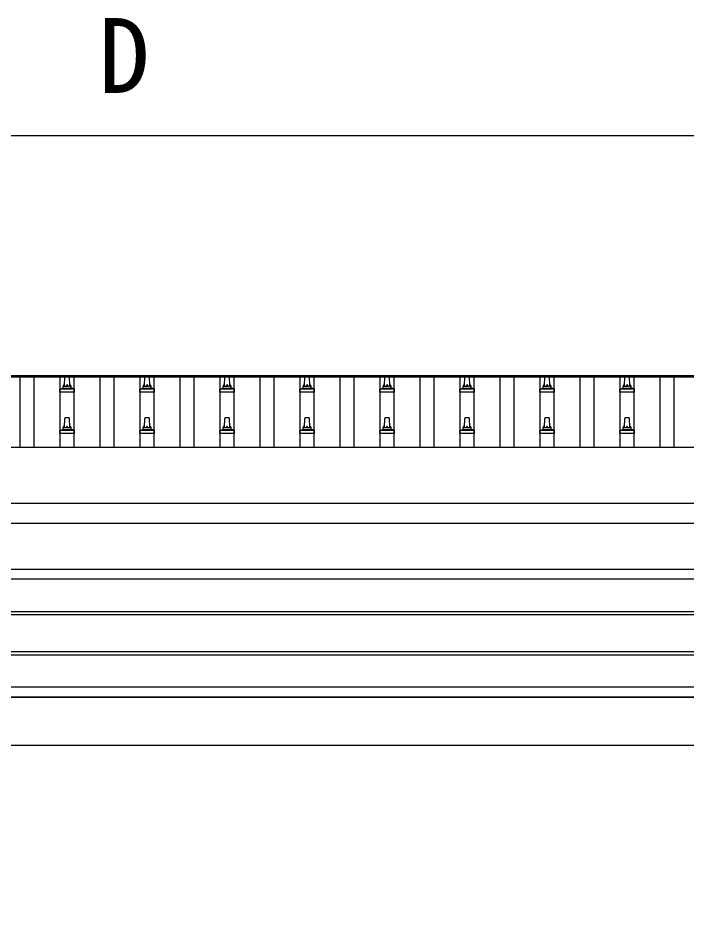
# Model space of a CAD drawing. Units: millimetres, scale not verified. Extents: x -13125 to 13125, y -19494 to 19412.
# Drawn here: x -8181 to -6509, y -3183 to -922 of the extents above; entities that cross this region are included whole.
import ezdxf
from ezdxf.enums import TextEntityAlignment as Align

# ---------------------------------------------------------------- set-up
doc = ezdxf.new("R2010")
doc.units = ezdxf.units.MM
doc.header["$LTSCALE"] = 70
doc.layers.add('0-6_YKK_A1', color=4, linetype='Continuous')
doc.layers.add('0-7_YKK_D', color=6, linetype='Continuous')
doc.styles.add('ＭＳ ゴシック', font='')
doc.styles.get('ＭＳ ゴシック').set_extended_font_data('MS Gothic')

msp = doc.modelspace()

# ---------------------------------------------------------------- linework, layer by layer
at = {"layer": '0-6_YKK_A1'}
for p, q in [((-10881.5, -1814.74), (-4835.5, -1814.74)), ((-10881.5, -1818.33), (-4835.5, -1818.33)), ((-8176, -1994.35), (-8176, -1818.33)), ((-8141, -1994.35), (-8141, -1818.33)), ((-8076, -1994.35), (-8076, -1818.33)), ((-8064.5, -1841.26), (-8063.77, -1817.73)), ((-8062.77, -1816.76), (-8054.23, -1816.76)), ((-8053.23, -1817.73), (-8052.5, -1841.26)), ((-8041, -1994.35), (-8041, -1818.33)), ((-7976, -1994.35), (-7976, -1818.33)), ((-7941, -1994.35), (-7941, -1818.33)), ((-7876, -1994.35), (-7876, -1818.33)), ((-7864.5, -1841.26), (-7863.77, -1817.73)), ((-7862.77, -1816.76), (-7854.23, -1816.76)), ((-7853.23, -1817.73), (-7852.5, -1841.26)), ((-7841, -1994.35), (-7841, -1818.33)), ((-7776, -1994.35), (-7776, -1818.33)), ((-7741, -1994.35), (-7741, -1818.33)), ((-7676, -1994.35), (-7676, -1818.33)), ((-7664.5, -1841.26), (-7663.77, -1817.73)), ((-7662.77, -1816.76), (-7654.23, -1816.76)), ((-7653.23, -1817.73), (-7652.5, -1841.26)), ((-7641, -1994.35), (-7641, -1818.33)), ((-7576, -1994.35), (-7576, -1818.33)), ((-7541, -1994.35), (-7541, -1818.33)), ((-7476, -1994.35), (-7476, -1818.33)), ((-7464.5, -1841.26), (-7463.77, -1817.73)), ((-7462.77, -1816.76), (-7454.23, -1816.76)), ((-7453.23, -1817.73), (-7452.5, -1841.26)), ((-7441, -1994.35), (-7441, -1818.33)), ((-7376, -1994.35), (-7376, -1818.33)), ((-7341, -1994.35), (-7341, -1818.33)), ((-7276, -1994.35), (-7276, -1818.33)), ((-7264.5, -1841.26), (-7263.77, -1817.73)), ((-7262.77, -1816.76), (-7254.23, -1816.76)), ((-7253.23, -1817.73), (-7252.5, -1841.26)), ((-7241, -1994.35), (-7241, -1818.33)), ((-7176, -1994.35), (-7176, -1818.33)), ((-7141, -1994.35), (-7141, -1818.33)), ((-7076, -1994.35), (-7076, -1818.33)), ((-7064.5, -1841.26), (-7063.77, -1817.73)), ((-7062.77, -1816.76), (-7054.23, -1816.76)), ((-7053.23, -1817.73), (-7052.5, -1841.26)), ((-7041, -1994.35), (-7041, -1818.33)), ((-6976, -1994.35), (-6976, -1818.33)), ((-6941, -1994.35), (-6941, -1818.33)), ((-6876, -1994.35), (-6876, -1818.33)), ((-6864.5, -1841.26), (-6863.77, -1817.73)), ((-6862.77, -1816.76), (-6854.23, -1816.76)), ((-6853.23, -1817.73), (-6852.5, -1841.26)), ((-6841, -1994.35), (-6841, -1818.33)), ((-6776, -1994.35), (-6776, -1818.33)), ((-6741, -1994.35), (-6741, -1818.33)), ((-6676, -1994.35), (-6676, -1818.33)), ((-6664.5, -1841.26), (-6663.77, -1817.73)), ((-6662.77, -1816.76), (-6654.23, -1816.76)), ((-6653.23, -1817.73), (-6652.5, -1841.26)), ((-6641, -1994.35), (-6641, -1818.33)), ((-6576, -1994.35), (-6576, -1818.33)), ((-6541, -1994.35), (-6541, -1818.33)), ((-8076.75, -1856.76), (-8076.75, -1849.04)), ((-8076.37, -1848.26), (-8040.63, -1848.26)), ((-8075.99, -1848.07), (-8069.26, -1846.44)), ((-8068.88, -1846.26), (-8048.12, -1846.26)), ((-8068.5, -1845.47), (-8068.5, -1841.26)), ((-8067.5, -1841.26), (-8049.5, -1841.26)), ((-8048.5, -1845.47), (-8048.5, -1841.26)), ((-8041.01, -1848.07), (-8047.74, -1846.44)), ((-8040.25, -1856.76), (-8040.25, -1849.04)), ((-7876.75, -1856.76), (-7876.75, -1849.04)), ((-7876.37, -1848.26), (-7840.63, -1848.26)), ((-7875.99, -1848.07), (-7869.26, -1846.44)), ((-7868.88, -1846.26), (-7848.12, -1846.26)), ((-7868.5, -1845.47), (-7868.5, -1841.26)), ((-7867.5, -1841.26), (-7849.5, -1841.26)), ((-7848.5, -1845.47), (-7848.5, -1841.26)), ((-7841.01, -1848.07), (-7847.74, -1846.44)), ((-7840.25, -1856.76), (-7840.25, -1849.04)), ((-7676.75, -1856.76), (-7676.75, -1849.04)), ((-7676.37, -1848.26), (-7640.63, -1848.26)), ((-7675.99, -1848.07), (-7669.26, -1846.44)), ((-7668.88, -1846.26), (-7648.12, -1846.26)), ((-7668.5, -1845.47), (-7668.5, -1841.26)), ((-7667.5, -1841.26), (-7649.5, -1841.26)), ((-7648.5, -1845.47), (-7648.5, -1841.26)), ((-7641.01, -1848.07), (-7647.74, -1846.44)), ((-7640.25, -1856.76), (-7640.25, -1849.04)), ((-7476.75, -1856.76), (-7476.75, -1849.04)), ((-7476.37, -1848.26), (-7440.63, -1848.26)), ((-7475.99, -1848.07), (-7469.26, -1846.44)), ((-7468.88, -1846.26), (-7448.12, -1846.26)), ((-7468.5, -1845.47), (-7468.5, -1841.26)), ((-7467.5, -1841.26), (-7449.5, -1841.26)), ((-7448.5, -1845.47), (-7448.5, -1841.26)), ((-7441.01, -1848.07), (-7447.74, -1846.44)), ((-7440.25, -1856.76), (-7440.25, -1849.04)), ((-7276.75, -1856.76), (-7276.75, -1849.04)), ((-7276.37, -1848.26), (-7240.63, -1848.26)), ((-7275.99, -1848.07), (-7269.26, -1846.44)), ((-7268.88, -1846.26), (-7248.12, -1846.26)), ((-7268.5, -1845.47), (-7268.5, -1841.26)), ((-7267.5, -1841.26), (-7249.5, -1841.26)), ((-7248.5, -1845.47), (-7248.5, -1841.26)), ((-7241.01, -1848.07), (-7247.74, -1846.44)), ((-7240.25, -1856.76), (-7240.25, -1849.04)), ((-7076.75, -1856.76), (-7076.75, -1849.04)), ((-7076.37, -1848.26), (-7040.63, -1848.26)), ((-7075.99, -1848.07), (-7069.26, -1846.44)), ((-7068.88, -1846.26), (-7048.12, -1846.26)), ((-7068.5, -1845.47), (-7068.5, -1841.26)), ((-7067.5, -1841.26), (-7049.5, -1841.26)), ((-7048.5, -1845.47), (-7048.5, -1841.26)), ((-7041.01, -1848.07), (-7047.74, -1846.44)), ((-7040.25, -1856.76), (-7040.25, -1849.04)), ((-6876.75, -1856.76), (-6876.75, -1849.04)), ((-6876.37, -1848.26), (-6840.63, -1848.26)), ((-6875.99, -1848.07), (-6869.26, -1846.44)), ((-6868.88, -1846.26), (-6848.12, -1846.26)), ((-6868.5, -1845.47), (-6868.5, -1841.26)), ((-6867.5, -1841.26), (-6849.5, -1841.26)), ((-6848.5, -1845.47), (-6848.5, -1841.26)), ((-6841.01, -1848.07), (-6847.74, -1846.44)), ((-6840.25, -1856.76), (-6840.25, -1849.04)), ((-6676.75, -1856.76), (-6676.75, -1849.04)), ((-6676.37, -1848.26), (-6640.63, -1848.26)), ((-6675.99, -1848.07), (-6669.26, -1846.44)), ((-6668.88, -1846.26), (-6648.12, -1846.26)), ((-6668.5, -1845.47), (-6668.5, -1841.26)), ((-6667.5, -1841.26), (-6649.5, -1841.26)), ((-6648.5, -1845.47), (-6648.5, -1841.26)), ((-6641.01, -1848.07), (-6647.74, -1846.44)), ((-6640.25, -1856.76), (-6640.25, -1849.04)), ((-8040.25, -1856.76), (-8076.75, -1856.76)), ((-7840.25, -1856.76), (-7876.75, -1856.76)), ((-7640.25, -1856.76), (-7676.75, -1856.76)), ((-7440.25, -1856.76), (-7476.75, -1856.76)), ((-7240.25, -1856.76), (-7276.75, -1856.76)), ((-7040.25, -1856.76), (-7076.75, -1856.76)), ((-6840.25, -1856.76), (-6876.75, -1856.76)), ((-6640.25, -1856.76), (-6676.75, -1856.76)), ((-8064.5, -1944.59), (-8063.77, -1921.07)), ((-8062.77, -1920.09), (-8054.23, -1920.09)), ((-8053.23, -1921.07), (-8052.5, -1944.59)), ((-7864.5, -1944.59), (-7863.77, -1921.07)), ((-7862.77, -1920.09), (-7854.23, -1920.09)), ((-7853.23, -1921.07), (-7852.5, -1944.59)), ((-7664.5, -1944.59), (-7663.77, -1921.07)), ((-7662.77, -1920.09), (-7654.23, -1920.09)), ((-7653.23, -1921.07), (-7652.5, -1944.59)), ((-7464.5, -1944.59), (-7463.77, -1921.07)), ((-7462.77, -1920.09), (-7454.23, -1920.09)), ((-7453.23, -1921.07), (-7452.5, -1944.59)), ((-7264.5, -1944.59), (-7263.77, -1921.07)), ((-7262.77, -1920.09), (-7254.23, -1920.09)), ((-7253.23, -1921.07), (-7252.5, -1944.59)), ((-7064.5, -1944.59), (-7063.77, -1921.07)), ((-7062.77, -1920.09), (-7054.23, -1920.09)), ((-7053.23, -1921.07), (-7052.5, -1944.59)), ((-6864.5, -1944.59), (-6863.77, -1921.07)), ((-6862.77, -1920.09), (-6854.23, -1920.09)), ((-6853.23, -1921.07), (-6852.5, -1944.59)), ((-6664.5, -1944.59), (-6663.77, -1921.07)), ((-6662.77, -1920.09), (-6654.23, -1920.09)), ((-6653.23, -1921.07), (-6652.5, -1944.59)), ((-8068.5, -1948.8), (-8068.5, -1944.59)), ((-8067.5, -1944.59), (-8049.5, -1944.59)), ((-8048.5, -1948.8), (-8048.5, -1944.59)), ((-7868.5, -1948.8), (-7868.5, -1944.59)), ((-7867.5, -1944.59), (-7849.5, -1944.59)), ((-7848.5, -1948.8), (-7848.5, -1944.59)), ((-7668.5, -1948.8), (-7668.5, -1944.59)), ((-7667.5, -1944.59), (-7649.5, -1944.59)), ((-7648.5, -1948.8), (-7648.5, -1944.59)), ((-7468.5, -1948.8), (-7468.5, -1944.59)), ((-7467.5, -1944.59), (-7449.5, -1944.59)), ((-7448.5, -1948.8), (-7448.5, -1944.59)), ((-7268.5, -1948.8), (-7268.5, -1944.59)), ((-7267.5, -1944.59), (-7249.5, -1944.59)), ((-7248.5, -1948.8), (-7248.5, -1944.59)), ((-7068.5, -1948.8), (-7068.5, -1944.59)), ((-7067.5, -1944.59), (-7049.5, -1944.59)), ((-7048.5, -1948.8), (-7048.5, -1944.59)), ((-6868.5, -1948.8), (-6868.5, -1944.59)), ((-6867.5, -1944.59), (-6849.5, -1944.59)), ((-6848.5, -1948.8), (-6848.5, -1944.59)), ((-6668.5, -1948.8), (-6668.5, -1944.59)), ((-6667.5, -1944.59), (-6649.5, -1944.59)), ((-6648.5, -1948.8), (-6648.5, -1944.59)), ((-8076.75, -1960.09), (-8076.75, -1952.38)), ((-8040.25, -1960.09), (-8076.75, -1960.09)), ((-8076.37, -1951.59), (-8040.63, -1951.59)), ((-8075.99, -1951.4), (-8069.26, -1949.77)), ((-8068.88, -1949.59), (-8048.12, -1949.59)), ((-8041.01, -1951.4), (-8047.74, -1949.77)), ((-8040.25, -1960.09), (-8040.25, -1952.38)), ((-7876.75, -1960.09), (-7876.75, -1952.38)), ((-7840.25, -1960.09), (-7876.75, -1960.09)), ((-7876.37, -1951.59), (-7840.63, -1951.59)), ((-7875.99, -1951.4), (-7869.26, -1949.77)), ((-7868.88, -1949.59), (-7848.12, -1949.59)), ((-7841.01, -1951.4), (-7847.74, -1949.77)), ((-7840.25, -1960.09), (-7840.25, -1952.38)), ((-7676.75, -1960.09), (-7676.75, -1952.38)), ((-7640.25, -1960.09), (-7676.75, -1960.09)), ((-7676.37, -1951.59), (-7640.63, -1951.59)), ((-7675.99, -1951.4), (-7669.26, -1949.77)), ((-7668.88, -1949.59), (-7648.12, -1949.59)), ((-7641.01, -1951.4), (-7647.74, -1949.77)), ((-7640.25, -1960.09), (-7640.25, -1952.38)), ((-7476.75, -1960.09), (-7476.75, -1952.38)), ((-7440.25, -1960.09), (-7476.75, -1960.09)), ((-7476.37, -1951.59), (-7440.63, -1951.59)), ((-7475.99, -1951.4), (-7469.26, -1949.77)), ((-7468.88, -1949.59), (-7448.12, -1949.59)), ((-7441.01, -1951.4), (-7447.74, -1949.77)), ((-7440.25, -1960.09), (-7440.25, -1952.38)), ((-7276.75, -1960.09), (-7276.75, -1952.38)), ((-7240.25, -1960.09), (-7276.75, -1960.09)), ((-7276.37, -1951.59), (-7240.63, -1951.59)), ((-7275.99, -1951.4), (-7269.26, -1949.77)), ((-7268.88, -1949.59), (-7248.12, -1949.59)), ((-7241.01, -1951.4), (-7247.74, -1949.77)), ((-7240.25, -1960.09), (-7240.25, -1952.38)), ((-7076.75, -1960.09), (-7076.75, -1952.38)), ((-7040.25, -1960.09), (-7076.75, -1960.09)), ((-7076.37, -1951.59), (-7040.63, -1951.59)), ((-7075.99, -1951.4), (-7069.26, -1949.77)), ((-7068.88, -1949.59), (-7048.12, -1949.59)), ((-7041.01, -1951.4), (-7047.74, -1949.77)), ((-7040.25, -1960.09), (-7040.25, -1952.38)), ((-6876.75, -1960.09), (-6876.75, -1952.38)), ((-6840.25, -1960.09), (-6876.75, -1960.09)), ((-6876.37, -1951.59), (-6840.63, -1951.59)), ((-6875.99, -1951.4), (-6869.26, -1949.77)), ((-6868.88, -1949.59), (-6848.12, -1949.59)), ((-6841.01, -1951.4), (-6847.74, -1949.77)), ((-6840.25, -1960.09), (-6840.25, -1952.38)), ((-6676.75, -1960.09), (-6676.75, -1952.38)), ((-6640.25, -1960.09), (-6676.75, -1960.09)), ((-6676.37, -1951.59), (-6640.63, -1951.59)), ((-6675.99, -1951.4), (-6669.26, -1949.77)), ((-6668.88, -1949.59), (-6648.12, -1949.59)), ((-6641.01, -1951.4), (-6647.74, -1949.77)), ((-6640.25, -1960.09), (-6640.25, -1952.38)), ((-4837.5, -1994.35), (-10879.5, -1994.35)), ((-4837.5, -2134.3), (-10879.5, -2134.3)), ((-4837.5, -2184.41), (-10879.5, -2184.41)), ((-10732, -2404.5), (-4985, -2404.5)), ((-10732, -2412.5), (-4985, -2412.5)), ((-10732, -2504.5), (-4985, -2504.5)), ((-10732, -2512.5), (-4985, -2512.5))]:
    msp.add_line(p, q, dxfattribs=at)
msp.add_lwpolyline([(-10857.5, -2184.41), (-10857.5, -5344), (-10732.5, -5344), (-10732.5, -2184.41), (-10732.5, -2299), (-4984.5, -2299), (-4984.5, -2184.41)], dxfattribs=at)
for points in [[(-4985, -2324), (-10732, -2324), (-10732, -2299), (-4985, -2299)], [(-4985, -2594), (-10732, -2594), (-10732, -2619), (-4985, -2619)], [(-10732.5, -2739), (-4984.5, -2739), (-4984.5, -2619), (-10732.5, -2619)]]:
    msp.add_lwpolyline(points, close=True, dxfattribs=at)
for centre, radius, start, end in [((-8062.77, -1817.76), 1, 90, 178.60509), ((-8054.23, -1817.76), 1, 1.39491, 90), ((-7862.77, -1817.76), 1, 90, 178.60509), ((-7854.23, -1817.76), 1, 1.39491, 90), ((-7662.77, -1817.76), 1, 90, 178.60509), ((-7654.23, -1817.76), 1, 1.39491, 90), ((-7462.77, -1817.76), 1, 90, 178.60509), ((-7454.23, -1817.76), 1, 1.39491, 90), ((-7262.77, -1817.76), 1, 90, 178.60509), ((-7254.23, -1817.76), 1, 1.39491, 90), ((-7062.77, -1817.76), 1, 90, 178.60509), ((-7054.23, -1817.76), 1, 1.39491, 90), ((-6862.77, -1817.76), 1, 90, 178.60509), ((-6854.23, -1817.76), 1, 1.39491, 90), ((-6662.77, -1817.76), 1, 90, 178.60509), ((-6654.23, -1817.76), 1, 1.39491, 90), ((-8075.75, -1849.04), 1, 103.62699, 180), ((-8069.5, -1845.47), 1, 283.62699, 0), ((-8064.41, -1841.89), 4.13, 90, 171.17633), ((-8067.5, -1842.26), 1, 90, 180), ((-8055.17, -1841.26), 4.83, 133.60282, 180), ((-8061.83, -1841.26), 4.83, 0, 46.39718), ((-8052.59, -1841.89), 4.13, 8.82367, 90), ((-8049.5, -1842.26), 1, 0, 90), ((-8047.5, -1845.47), 1, 180, 256.37301), ((-8041.25, -1849.04), 1, 0, 76.37301), ((-7875.75, -1849.04), 1, 103.62699, 180), ((-7869.5, -1845.47), 1, 283.62699, 0), ((-7864.41, -1841.89), 4.13, 90, 171.17633), ((-7867.5, -1842.26), 1, 90, 180), ((-7855.17, -1841.26), 4.83, 133.60282, 180), ((-7861.83, -1841.26), 4.83, 0, 46.39718), ((-7852.59, -1841.89), 4.13, 8.82367, 90), ((-7849.5, -1842.26), 1, 0, 90), ((-7847.5, -1845.47), 1, 180, 256.37301), ((-7841.25, -1849.04), 1, 0, 76.37301), ((-7675.75, -1849.04), 1, 103.62699, 180), ((-7669.5, -1845.47), 1, 283.62699, 0), ((-7664.41, -1841.89), 4.13, 90, 171.17633), ((-7667.5, -1842.26), 1, 90, 180), ((-7655.17, -1841.26), 4.83, 133.60282, 180), ((-7661.83, -1841.26), 4.83, 0, 46.39718), ((-7652.59, -1841.89), 4.13, 8.82367, 90), ((-7649.5, -1842.26), 1, 0, 90), ((-7647.5, -1845.47), 1, 180, 256.37301), ((-7641.25, -1849.04), 1, 0, 76.37301), ((-7475.75, -1849.04), 1, 103.62699, 180), ((-7469.5, -1845.47), 1, 283.62699, 0), ((-7464.41, -1841.89), 4.13, 90, 171.17633), ((-7467.5, -1842.26), 1, 90, 180), ((-7455.17, -1841.26), 4.83, 133.60282, 180), ((-7461.83, -1841.26), 4.83, 0, 46.39718), ((-7452.59, -1841.89), 4.13, 8.82367, 90), ((-7449.5, -1842.26), 1, 0, 90), ((-7447.5, -1845.47), 1, 180, 256.37301), ((-7441.25, -1849.04), 1, 0, 76.37301), ((-7275.75, -1849.04), 1, 103.62699, 180), ((-7269.5, -1845.47), 1, 283.62699, 0), ((-7264.41, -1841.89), 4.13, 90, 171.17633), ((-7267.5, -1842.26), 1, 90, 180), ((-7255.17, -1841.26), 4.83, 133.60282, 180), ((-7261.83, -1841.26), 4.83, 0, 46.39718), ((-7252.59, -1841.89), 4.13, 8.82367, 90), ((-7249.5, -1842.26), 1, 0, 90), ((-7247.5, -1845.47), 1, 180, 256.37301), ((-7241.25, -1849.04), 1, 0, 76.37301), ((-7075.75, -1849.04), 1, 103.62699, 180), ((-7069.5, -1845.47), 1, 283.62699, 0), ((-7064.41, -1841.89), 4.13, 90, 171.17633), ((-7067.5, -1842.26), 1, 90, 180), ((-7055.17, -1841.26), 4.83, 133.60282, 180), ((-7061.83, -1841.26), 4.83, 0, 46.39718), ((-7052.59, -1841.89), 4.13, 8.82367, 90), ((-7049.5, -1842.26), 1, 0, 90), ((-7047.5, -1845.47), 1, 180, 256.37301), ((-7041.25, -1849.04), 1, 0, 76.37301), ((-6875.75, -1849.04), 1, 103.62699, 180), ((-6869.5, -1845.47), 1, 283.62699, 0), ((-6864.41, -1841.89), 4.13, 90, 171.17633), ((-6867.5, -1842.26), 1, 90, 180), ((-6855.17, -1841.26), 4.83, 133.60282, 180), ((-6861.83, -1841.26), 4.83, 0, 46.39718), ((-6852.59, -1841.89), 4.13, 8.82367, 90), ((-6849.5, -1842.26), 1, 0, 90), ((-6847.5, -1845.47), 1, 180, 256.37301), ((-6841.25, -1849.04), 1, 0, 76.37301), ((-6675.75, -1849.04), 1, 103.62699, 180), ((-6669.5, -1845.47), 1, 283.62699, 0), ((-6664.41, -1841.89), 4.13, 90, 171.17633), ((-6667.5, -1842.26), 1, 90, 180), ((-6655.17, -1841.26), 4.83, 133.60282, 180), ((-6661.83, -1841.26), 4.83, 0, 46.39718), ((-6652.59, -1841.89), 4.13, 8.82367, 90), ((-6649.5, -1842.26), 1, 0, 90), ((-6647.5, -1845.47), 1, 180, 256.37301), ((-6641.25, -1849.04), 1, 0, 76.37301), ((-8062.77, -1921.09), 1, 90, 178.60509), ((-8054.23, -1921.09), 1, 1.39491, 90), ((-7862.77, -1921.09), 1, 90, 178.60509), ((-7854.23, -1921.09), 1, 1.39491, 90), ((-7662.77, -1921.09), 1, 90, 178.60509), ((-7654.23, -1921.09), 1, 1.39491, 90), ((-7462.77, -1921.09), 1, 90, 178.60509), ((-7454.23, -1921.09), 1, 1.39491, 90), ((-7262.77, -1921.09), 1, 90, 178.60509), ((-7254.23, -1921.09), 1, 1.39491, 90), ((-7062.77, -1921.09), 1, 90, 178.60509), ((-7054.23, -1921.09), 1, 1.39491, 90), ((-6862.77, -1921.09), 1, 90, 178.60509), ((-6854.23, -1921.09), 1, 1.39491, 90), ((-6662.77, -1921.09), 1, 90, 178.60509), ((-6654.23, -1921.09), 1, 1.39491, 90), ((-8064.41, -1945.22), 4.13, 90, 171.17633), ((-8067.5, -1945.59), 1, 90, 180), ((-8055.17, -1944.59), 4.83, 133.60282, 180), ((-8061.83, -1944.59), 4.83, 0, 46.39718), ((-8052.59, -1945.22), 4.13, 8.82367, 90), ((-8049.5, -1945.59), 1, 0, 90), ((-7864.41, -1945.22), 4.13, 90, 171.17633), ((-7867.5, -1945.59), 1, 90, 180), ((-7855.17, -1944.59), 4.83, 133.60282, 180), ((-7861.83, -1944.59), 4.83, 0, 46.39718), ((-7852.59, -1945.22), 4.13, 8.82367, 90), ((-7849.5, -1945.59), 1, 0, 90), ((-7664.41, -1945.22), 4.13, 90, 171.17633), ((-7667.5, -1945.59), 1, 90, 180), ((-7655.17, -1944.59), 4.83, 133.60282, 180), ((-7661.83, -1944.59), 4.83, 0, 46.39718), ((-7652.59, -1945.22), 4.13, 8.82367, 90), ((-7649.5, -1945.59), 1, 0, 90), ((-7464.41, -1945.22), 4.13, 90, 171.17633), ((-7467.5, -1945.59), 1, 90, 180), ((-7455.17, -1944.59), 4.83, 133.60282, 180), ((-7461.83, -1944.59), 4.83, 0, 46.39718), ((-7452.59, -1945.22), 4.13, 8.82367, 90), ((-7449.5, -1945.59), 1, 0, 90), ((-7264.41, -1945.22), 4.13, 90, 171.17633), ((-7267.5, -1945.59), 1, 90, 180), ((-7255.17, -1944.59), 4.83, 133.60282, 180), ((-7261.83, -1944.59), 4.83, 0, 46.39718), ((-7252.59, -1945.22), 4.13, 8.82367, 90), ((-7249.5, -1945.59), 1, 0, 90), ((-7064.41, -1945.22), 4.13, 90, 171.17633), ((-7067.5, -1945.59), 1, 90, 180), ((-7055.17, -1944.59), 4.83, 133.60282, 180), ((-7061.83, -1944.59), 4.83, 0, 46.39718), ((-7052.59, -1945.22), 4.13, 8.82367, 90), ((-7049.5, -1945.59), 1, 0, 90), ((-6864.41, -1945.22), 4.13, 90, 171.17633), ((-6867.5, -1945.59), 1, 90, 180), ((-6855.17, -1944.59), 4.83, 133.60282, 180), ((-6861.83, -1944.59), 4.83, 0, 46.39718), ((-6852.59, -1945.22), 4.13, 8.82367, 90), ((-6849.5, -1945.59), 1, 0, 90), ((-6664.41, -1945.22), 4.13, 90, 171.17633), ((-6667.5, -1945.59), 1, 90, 180), ((-6655.17, -1944.59), 4.83, 133.60282, 180), ((-6661.83, -1944.59), 4.83, 0, 46.39718), ((-6652.59, -1945.22), 4.13, 8.82367, 90), ((-6649.5, -1945.59), 1, 0, 90), ((-8075.75, -1952.38), 1, 103.62699, 180), ((-8069.5, -1948.8), 1, 283.62699, 0), ((-8047.5, -1948.8), 1, 180, 256.37301), ((-8041.25, -1952.38), 1, 0, 76.37301), ((-7875.75, -1952.38), 1, 103.62699, 180), ((-7869.5, -1948.8), 1, 283.62699, 0), ((-7847.5, -1948.8), 1, 180, 256.37301), ((-7841.25, -1952.38), 1, 0, 76.37301), ((-7675.75, -1952.38), 1, 103.62699, 180), ((-7669.5, -1948.8), 1, 283.62699, 0), ((-7647.5, -1948.8), 1, 180, 256.37301), ((-7641.25, -1952.38), 1, 0, 76.37301), ((-7475.75, -1952.38), 1, 103.62699, 180), ((-7469.5, -1948.8), 1, 283.62699, 0), ((-7447.5, -1948.8), 1, 180, 256.37301), ((-7441.25, -1952.38), 1, 0, 76.37301), ((-7275.75, -1952.38), 1, 103.62699, 180), ((-7269.5, -1948.8), 1, 283.62699, 0), ((-7247.5, -1948.8), 1, 180, 256.37301), ((-7241.25, -1952.38), 1, 0, 76.37301), ((-7075.75, -1952.38), 1, 103.62699, 180), ((-7069.5, -1948.8), 1, 283.62699, 0), ((-7047.5, -1948.8), 1, 180, 256.37301), ((-7041.25, -1952.38), 1, 0, 76.37301), ((-6875.75, -1952.38), 1, 103.62699, 180), ((-6869.5, -1948.8), 1, 283.62699, 0), ((-6847.5, -1948.8), 1, 180, 256.37301), ((-6841.25, -1952.38), 1, 0, 76.37301), ((-6675.75, -1952.38), 1, 103.62699, 180), ((-6669.5, -1948.8), 1, 283.62699, 0), ((-6647.5, -1948.8), 1, 180, 256.37301), ((-6641.25, -1952.38), 1, 0, 76.37301)]:
    msp.add_arc(centre, radius, start, end, dxfattribs=at)
at = {"layer": '0-7_YKK_D'}
msp.add_line((-10760.5, -1214.74), (-4956.5, -1214.74), dxfattribs=at)

# ---------------------------------------------------------------- texts
at = {"layer": '0-7_YKK_D', "style": 'ＭＳ ゴシック'}
msp.add_text('D', height=187, dxfattribs=at).set_placement((-7979.48, -1164.74), align=Align.BOTTOM_LEFT)

doc.saveas('drawing.dxf')
